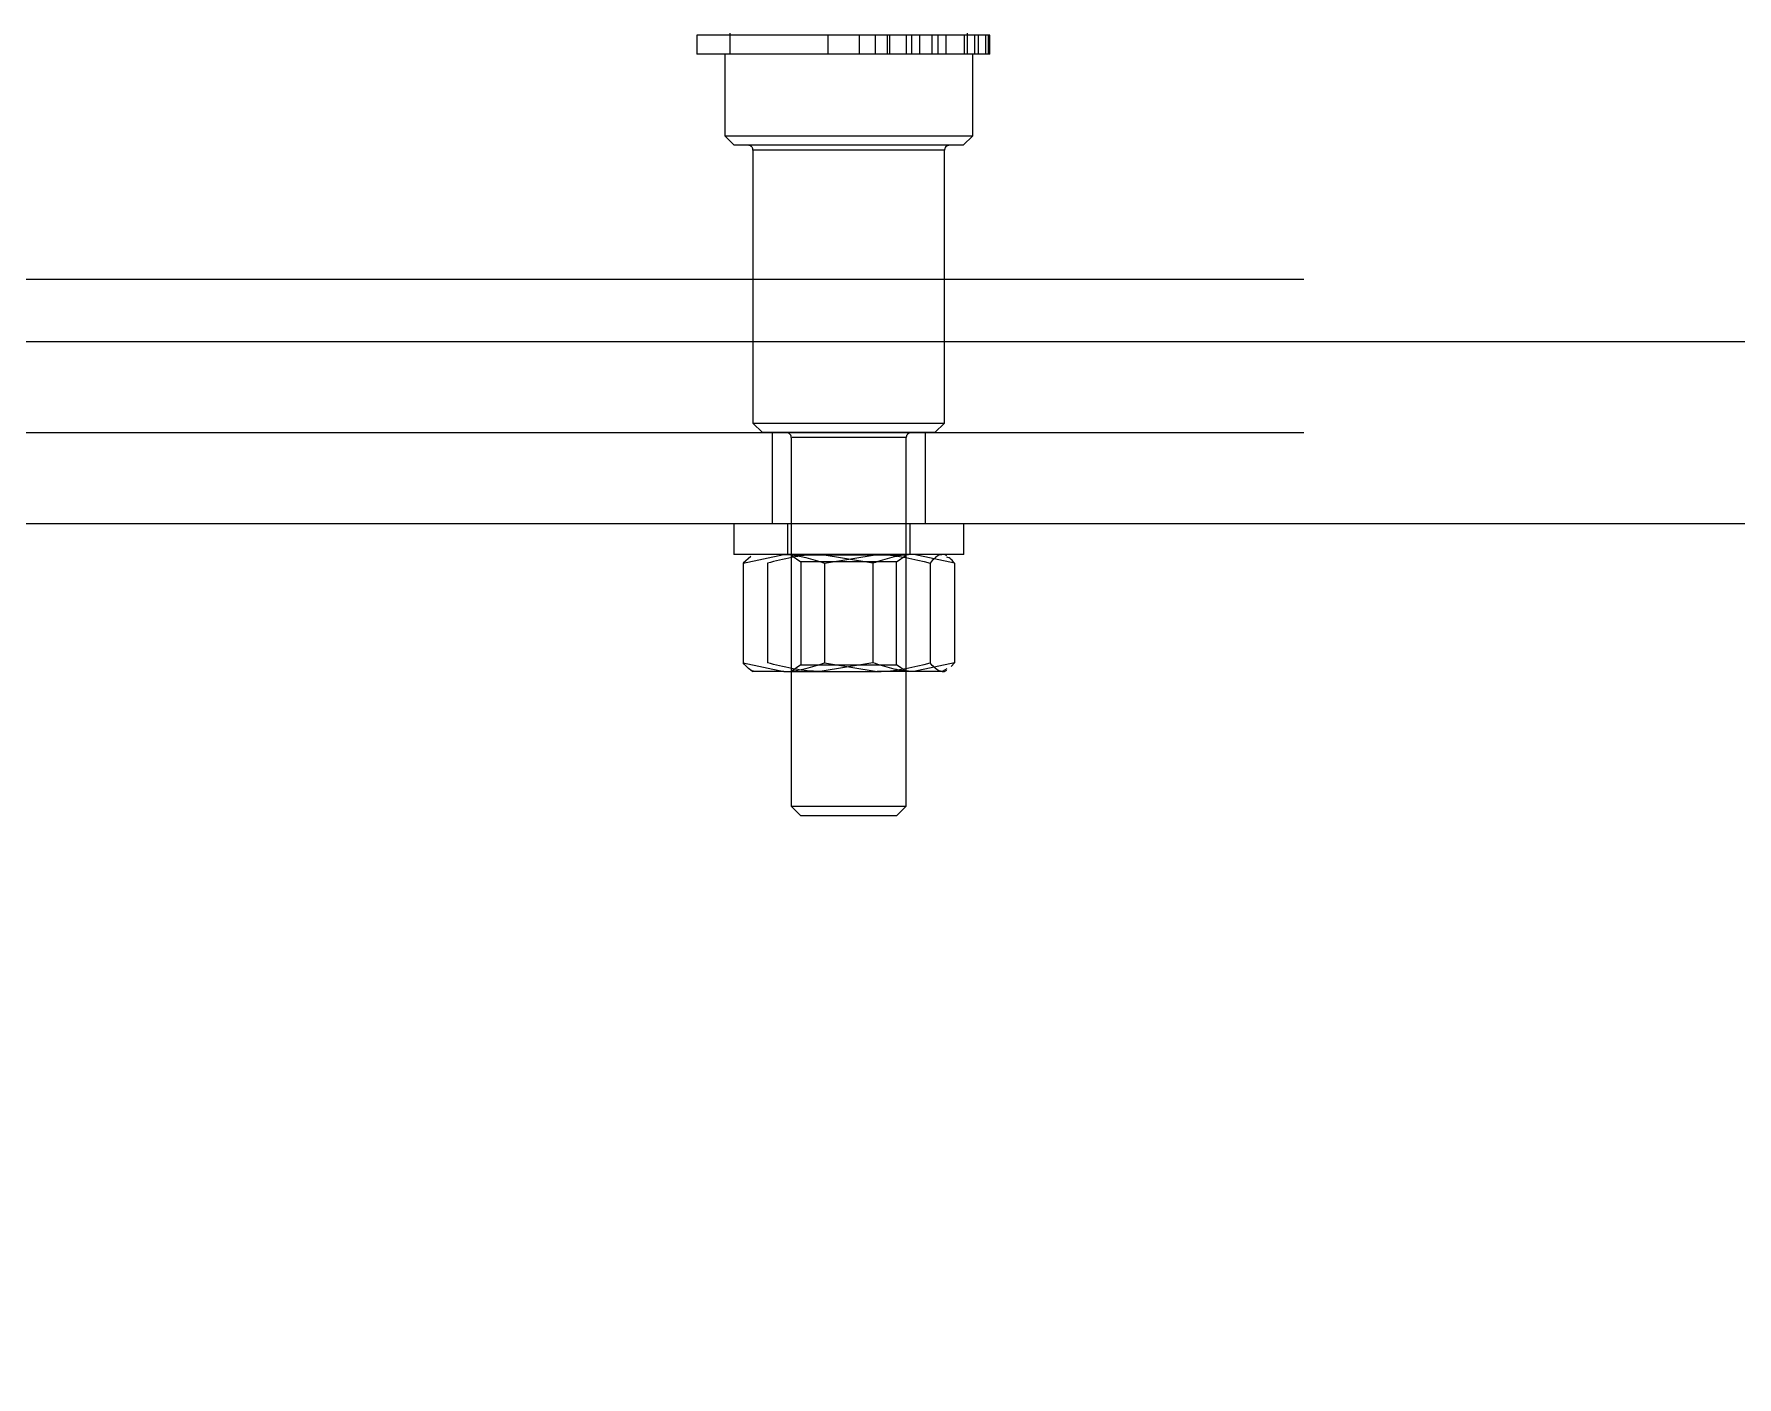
# Model space of a CAD drawing. Header units: metres. Extents: x 0 to 21025, y 0 to 14850.
# Drawn here: x 5998 to 6086.9, y 9002.1 to 9072.2 of the extents above; entities that cross this region are included whole.
import ezdxf

# ---------------------------------------------------------------- set-up
doc = ezdxf.new("R2010")
doc.units = ezdxf.units.M
doc.header["$LTSCALE"] = 25
doc.linetypes.add('HIDDEN2', pattern=[4.7625, 3.175, -1.5875])
for name, color, linetype in [('SL1', 8, 'Continuous'), ('SL4', 4, 'Continuous'), ('ST1', 7, 'HIDDEN2')]:
    doc.layers.add(name, color=color, linetype=linetype)

msp = doc.modelspace()

# ---------------------------------------------------------------- linework, layer by layer
at = {"layer": 'SL1'}
for radius, start, end in [(1215.5, 134.237972, 198.531491), (1170.7, 134.797453, 201.234448), (1164.35, 135.073034, 201.439244), (1158.35, 135.318064, 201.542777), (1158, 177.192224, 201.546982)]:
    msp.add_arc((7121.687, 8989.894), radius, start, end, dxfattribs=at)
for points, knots in [([(6044.611, 8564.602), (6040.589, 8574.789), (6032.276, 8596.749), (6020.557, 8630.799), (6009.486, 8666.714), (5999.586, 8702.97), (5990.867, 8739.529), (5983.34, 8776.35), (5977.131, 8812.692), (5972.169, 8848.5), (5968.381, 8883.733), (5965.676, 8919.064), (5964.038, 8954.463), (5963.532, 8990.607), (5963.878, 9021.344), (5964.888, 9040.235), (5965.229, 9046.619)], [0.8498249, 0.8498249, 0.8498249, 0.8498249, 0.8598492, 0.8713139, 0.8827785, 0.8942431, 0.9057078, 0.9171724, 0.928637, 0.9394466, 0.9502562, 0.9610657, 0.9718753, 0.9826849, 0.9941495, 1, 1, 1, 1]), ([(5965.206, 9046.619), (5964.845, 9039.522), (5963.884, 9020.628), (5963.527, 8989.177), (5964.084, 8952.316), (5965.924, 8914.775), (5968.967, 8877.317), (5973.227, 8839.975), (5978.696, 8802.792), (5985.241, 8766.51), (5992.777, 8731.153), (6001.221, 8696.739), (6010.713, 8662.599), (6021.246, 8628.764), (6032.529, 8596.081), (6040.589, 8574.789), (6044.611, 8564.602)], [0, 0, 0, 0, 0.0065039, 0.0173148, 0.0287805, 0.0402422, 0.0517102, 0.0631733, 0.0746363, 0.0861044, 0.0969113, 0.1077208, 0.1185329, 0.1293395, 0.1401505, 0.1501748, 0.1501748, 0.1501748, 0.1501748]), ([(6063.529, 8571.149), (6059.419, 8581.536), (6051.099, 8603.501), (6039.458, 8637.358), (6028.585, 8672.673), (6018.865, 8708.319), (6010.306, 8744.263), (6002.92, 8780.467), (5996.83, 8816.196), (5991.965, 8851.403), (5988.256, 8886.042), (5985.611, 8920.777), (5984.016, 8955.58), (5983.534, 8991.114), (5983.892, 9021.479), (5984.904, 9040.198), (5985.251, 9046.619)], [0.8493342, 0.8493342, 0.8493342, 0.8493342, 0.8597319, 0.871196, 0.8826561, 0.8941226, 0.9055841, 0.9170455, 0.928512, 0.9393174, 0.9501255, 0.9609361, 0.9717412, 0.9825507, 0.9940148, 1, 1, 1, 1]), ([(6063.529, 8571.149), (6059.419, 8581.536), (6051.099, 8603.5), (6039.458, 8637.359), (6028.586, 8672.672), (6018.865, 8708.32), (6010.307, 8744.264), (6002.92, 8780.467), (5996.83, 8816.197), (5991.966, 8851.403), (5988.256, 8886.042), (5985.612, 8920.778), (5984.017, 8955.58), (5983.534, 8991.114), (5983.893, 9021.478), (5984.904, 9040.197), (5985.251, 9046.619)], [0.8493342, 0.8493342, 0.8493342, 0.8493342, 0.8597318, 0.8711949, 0.882658, 0.894121, 0.9055841, 0.9170472, 0.9285102, 0.9393183, 0.9501264, 0.9609345, 0.9717426, 0.9825507, 0.9940137, 1, 1, 1, 1])]:
    msp.add_open_spline(points, degree=3, knots=knots, dxfattribs=at)
at = {"layer": 'SL4'}
for p, q in [((5540.514, 9056.144), (6330.277, 9056.144)), ((6490.517, 9046.619), (5540.514, 9046.619)), ((6034.514, 9046.619), (6034.514, 9045.019)), ((6046.514, 9045.019), (6046.514, 9046.619)), ((6046.514, 9045.019), (6034.514, 9045.019)), ((6035.003, 9044.572), (6037.126, 9045.019)), ((6035.4, 9044.926), (6035.003, 9044.572)), ((6039.25, 9044.572), (6042.005, 9045.019)), ((6045.639, 9044.947), (6045.514, 9045.019)), ((6035.003, 9044.572), (6035.003, 9039.365)), ((6039.25, 9044.572), (6039.25, 9039.365)), ((6044.761, 9044.572), (6044.761, 9039.365)), ((6046.025, 9044.572), (6046.025, 9039.365)), ((6035.003, 9039.365), (6037.126, 9038.919)), ((6035.39, 9038.99), (6035.514, 9038.919)), ((6037.126, 9038.919), (6035.518, 9038.919)), ((6037.126, 9038.919), (6042.005, 9038.919)), ((6037.514, 9038.919), (6037.514, 9031.884)), ((6039.25, 9039.365), (6042.005, 9038.919)), ((6045.393, 9038.919), (6042.005, 9038.919)), ((6043.514, 9031.884), (6043.514, 9038.919)), ((6045.633, 9039.049), (6045.393, 9038.919)), ((6045.393, 9038.919), (6045.514, 9038.919)), ((6045.514, 9038.919), (6045.639, 9038.99)), ((6046.025, 9039.365), (6045.865, 9039.176)), ((6037.514, 9031.884), (6038.014, 9031.384)), ((6037.514, 9031.884), (6043.101, 9031.884)), ((6043.014, 9031.384), (6043.514, 9031.884)), ((6043.101, 9031.884), (6043.514, 9031.884)), ((6042.67, 9031.384), (6038.014, 9031.384)), ((6043.014, 9031.384), (6042.67, 9031.384))]:
    msp.add_line(p, q, dxfattribs=at)
for points, knots in [([(6037.126, 9045.019), (6037.177, 9045.018), (6037.894, 9045.012), (6038.596, 9044.784), (6039.25, 9044.572)], [0, 0, 0, 0, 0.070201, 1, 1, 1, 1]), ([(6042.005, 9045.019), (6042.07, 9045.018), (6043.001, 9045.012), (6043.913, 9044.784), (6044.761, 9044.572)], [0, 0, 0, 0, 0.070201, 1, 1, 1, 1]), ([(6045.393, 9045.019), (6045.335, 9045.012), (6045.121, 9044.987), (6044.913, 9044.747), (6044.761, 9044.572)], [0, 0, 0, 0, 0.268634, 1, 1, 1, 1]), ([(6046.025, 9044.572), (6045.972, 9044.642), (6045.844, 9044.811), (6045.711, 9044.859), (6045.633, 9044.888)], [0, 0, 0, 0, 0.413936, 1, 1, 1, 1]), ([(6035.636, 9038.919), (6035.578, 9038.925), (6035.364, 9038.95), (6035.156, 9039.19), (6035.003, 9039.365)], [0, 0, 0, 0, 0.268634, 1, 1, 1, 1]), ([(6037.126, 9038.919), (6037.177, 9038.919), (6037.894, 9038.925), (6038.596, 9039.153), (6039.25, 9039.365)], [0, 0, 0, 0, 0.070201, 1, 1, 1, 1]), ([(6042.005, 9038.919), (6042.07, 9038.919), (6043.001, 9038.925), (6043.913, 9039.153), (6044.761, 9039.365)], [0, 0, 0, 0, 0.0702006, 1, 1, 1, 1]), ([(6045.393, 9038.919), (6045.335, 9038.925), (6045.121, 9038.95), (6044.913, 9039.19), (6044.761, 9039.365)], [0, 0, 0, 0, 0.268634, 1, 1, 1, 1])]:
    msp.add_open_spline(points, degree=3, knots=knots, dxfattribs=at)
at = {"layer": 'ST1'}
for p, q in [((6047.876, 9072.139), (6032.589, 9072.139)), ((6032.589, 9072.139), (6032.589, 9071.139)), ((6034.314, 9072.239), (6034.314, 9071.139)), ((6034.314, 9072.139), (6034.314, 9071.139)), ((6039.421, 9072.139), (6039.421, 9071.139)), ((6041.059, 9072.139), (6041.059, 9071.139)), ((6041.884, 9072.139), (6041.884, 9071.139)), ((6042.518, 9072.139), (6042.518, 9071.139)), ((6042.642, 9072.139), (6042.642, 9071.139)), ((6043.513, 9072.139), (6043.513, 9071.139)), ((6043.791, 9072.139), (6043.791, 9071.139)), ((6044.218, 9071.139), (6044.218, 9072.139)), ((6044.846, 9072.139), (6044.846, 9071.139)), ((6045.157, 9072.139), (6045.157, 9071.139)), ((6045.588, 9072.139), (6045.588, 9071.139)), ((6046.546, 9071.139), (6046.546, 9072.139)), ((6046.714, 9071.139), (6046.714, 9072.239)), ((6046.714, 9071.139), (6046.714, 9072.139)), ((6047.072, 9072.139), (6047.072, 9071.139)), ((6047.261, 9072.139), (6047.261, 9071.139)), ((6047.264, 9072.139), (6047.264, 9071.139)), ((6047.651, 9072.139), (6047.651, 9071.139)), ((6047.784, 9072.139), (6047.784, 9071.139)), ((6047.844, 9071.139), (6047.844, 9072.139)), ((6047.876, 9071.139), (6047.876, 9072.139)), ((6047.876, 9071.139), (6032.589, 9071.139)), ((6034.039, 9071.139), (6034.039, 9066.884)), ((6046.989, 9066.884), (6046.989, 9071.139)), ((6034.039, 9066.884), (6046.098, 9066.884)), ((6034.039, 9066.884), (6034.539, 9066.384)), ((6045.667, 9066.384), (6034.539, 9066.384)), ((6046.489, 9066.384), (6045.667, 9066.384)), ((6046.098, 9066.884), (6046.989, 9066.884)), ((6046.489, 9066.384), (6046.989, 9066.884)), ((6035.514, 9066.134), (6035.514, 9051.884)), ((6045.514, 9066.134), (6035.551, 9066.134)), ((6045.514, 9051.884), (6045.514, 9066.134)), ((6540.514, 9059.381), (5540.514, 9059.381)), ((5540.514, 9056.144), (6330.277, 9056.144)), ((6540.514, 9051.381), (5540.514, 9051.381)), ((6035.514, 9051.884), (6044.826, 9051.884)), ((6035.514, 9051.884), (6036.014, 9051.384)), ((6044.395, 9051.384), (6036.014, 9051.384)), ((6036.514, 9051.381), (6036.514, 9046.619)), ((6037.514, 9051.134), (6037.514, 9038.919)), ((6043.472, 9051.134), (6037.556, 9051.134)), ((6043.514, 9038.919), (6043.514, 9051.134)), ((6045.014, 9051.384), (6044.395, 9051.384)), ((6044.514, 9046.619), (6044.514, 9051.381)), ((6044.826, 9051.884), (6045.514, 9051.884)), ((6045.014, 9051.384), (6045.514, 9051.884)), ((6037.314, 9046.619), (6037.314, 9045.019)), ((6043.714, 9045.019), (6043.714, 9046.619)), ((6037.514, 9045.019), (6037.514, 9044.993)), ((6043.514, 9044.993), (6037.514, 9044.993)), ((6037.514, 9044.993), (6038.014, 9044.643)), ((6041.779, 9044.572), (6039.023, 9045.019)), ((6043.014, 9044.643), (6043.514, 9044.993)), ((6043.514, 9044.993), (6043.514, 9045.019)), ((6046.025, 9044.572), (6043.902, 9045.019)), ((6036.268, 9044.572), (6036.268, 9039.365)), ((6043.014, 9044.643), (6038.014, 9044.643)), ((6038.014, 9044.643), (6038.014, 9039.269)), ((6041.779, 9044.572), (6041.779, 9039.365)), ((6043.014, 9039.269), (6043.014, 9044.643)), ((6038.014, 9039.269), (6037.514, 9038.919)), ((6038.014, 9039.269), (6042.953, 9039.269)), ((6041.779, 9039.365), (6039.023, 9038.919)), ((6042.953, 9039.269), (6043.014, 9039.269)), ((6043.514, 9038.919), (6043.014, 9039.269)), ((6046.025, 9039.365), (6043.902, 9038.919))]:
    msp.add_line(p, q, dxfattribs=at)
for centre, radius, start, end in [((7121.687, 8989.894), 1163.627, 162.722567, 177.06431), ((7121.687, 8989.894), 1157.277, 162.722567, 177.06431), ((6035.264, 9066.134), 0.25, 0, 90), ((6045.764, 9066.134), 0.25, 90, 180), ((6037.264, 9051.134), 0.25, 0, 90), ((6043.764, 9051.134), 0.25, 90, 180)]:
    msp.add_arc(centre, radius, start, end, dxfattribs=at)
for points, knots in [([(6039.023, 9045.019), (6038.958, 9045.018), (6038.027, 9045.012), (6037.116, 9044.784), (6036.268, 9044.572)], [0, 0, 0, 0, 0.0702006, 1, 1, 1, 1]), ([(6043.902, 9045.019), (6043.852, 9045.018), (6043.135, 9045.012), (6042.432, 9044.784), (6041.779, 9044.572)], [0, 0, 0, 0, 0.070201, 1, 1, 1, 1]), ([(6039.023, 9038.919), (6038.958, 9038.919), (6038.027, 9038.925), (6037.116, 9039.153), (6036.268, 9039.365)], [0, 0, 0, 0, 0.0702006, 1, 1, 1, 1]), ([(6043.902, 9038.919), (6043.852, 9038.919), (6043.135, 9038.925), (6042.432, 9039.153), (6041.779, 9039.365)], [0, 0, 0, 0, 0.070201, 1, 1, 1, 1])]:
    msp.add_open_spline(points, degree=3, knots=knots, dxfattribs=at)

doc.saveas('drawing.dxf')
